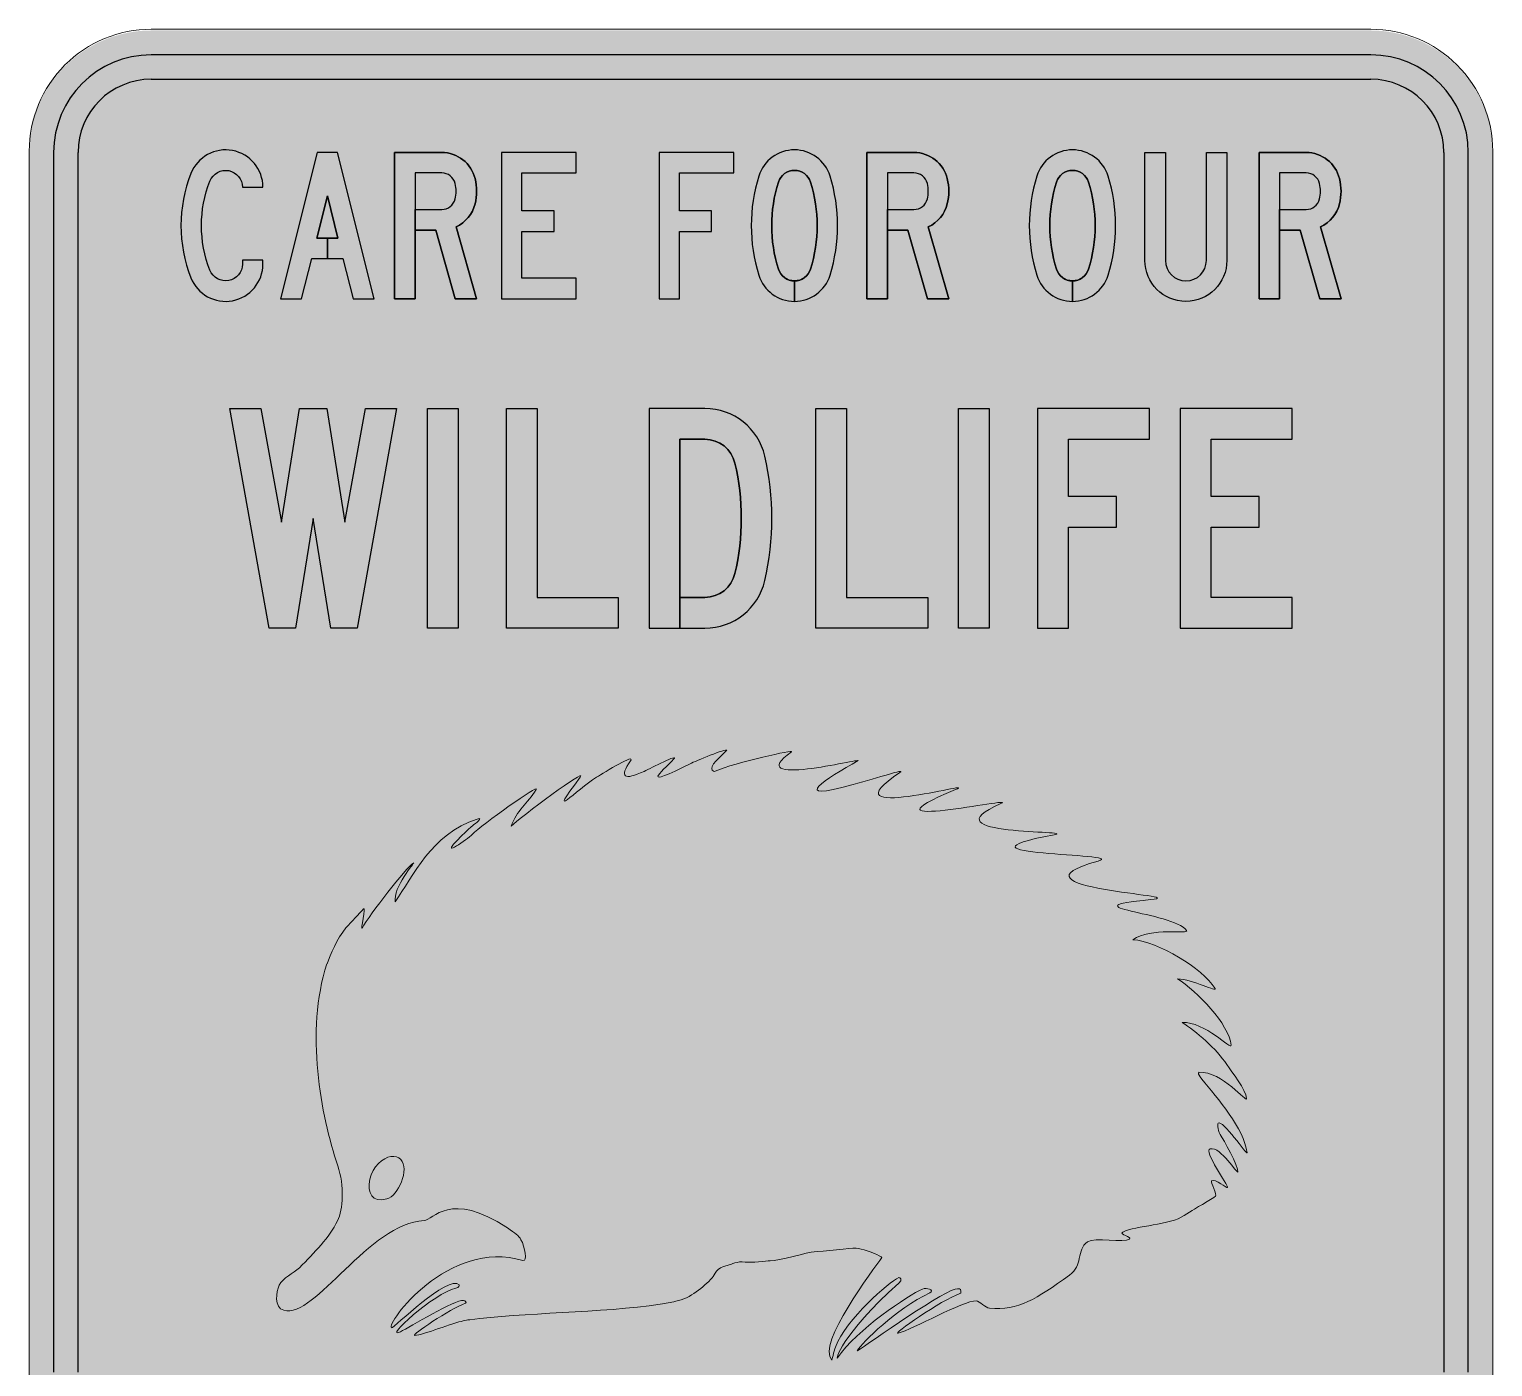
# Model space of a CAD drawing. Header units: millimetres. Extents: x 3633 to 4233, y 3223 to 4074.
# Drawn here: x 3633 to 4233, y 3526 to 4074 of the extents above; entities that cross this region are included whole.
import ezdxf

# ---------------------------------------------------------------- set-up
doc = ezdxf.new("R2010")
doc.units = ezdxf.units.MM
doc.layers.add('GREEN', color=7, linetype='Continuous', true_color=0x007f00)
doc.layers.add('GSCOLORFILL', color=7, linetype='Continuous', lineweight=0)

# ---------------------------------------------------------------- blocks, each defined once
blk = doc.blocks.new('BLOCK Spline-Echidna')
at = {"layer": 'GREEN', "lineweight": 9}
for points, knots in [([(-4.6839, -1.1393), (-4.7341, -1.1257), (-4.7211, -1.0473), (-4.7065, -1.0158), (-4.7065, -1.0158), (-4.6892, -0.9785), (-4.6368, -0.9597), (-4.6075, -0.9302), (-4.6075, -0.9302), (-4.5327, -0.8547), (-4.4609, -0.7827), (-4.4193, -0.6989), (-4.4193, -0.6989), (-4.3922, -0.6444), (-4.3858, -0.5265), (-4.4187, -0.4287), (-4.4187, -0.4287), (-4.5023, -0.1801), (-4.5797, 0.2312), (-4.4725, 0.5639), (-4.4725, 0.5639), (-4.4718, 0.5637), (-4.4712, 0.5634), (-4.4706, 0.5633), (-4.4706, 0.5633), (-4.4549, 0.6112), (-4.4228, 0.6864), (-4.3786, 0.74), (-4.3786, 0.74), (-4.352, 0.7722), (-4.3137, 0.8086), (-4.2923, 0.8343), (-4.2923, 0.8343), (-4.2763, 0.8535), (-4.3099, 0.7189), (-4.2985, 0.7397), (-4.2985, 0.7397), (-4.2618, 0.8063), (-4.0845, 1.0358), (-4.0453, 1.0607), (-4.0453, 1.0607), (-4.0375, 1.0656), (-4.1487, 0.9385), (-4.1361, 0.8686), (-4.1361, 0.8686), (-4.0487, 0.993), (-3.9597, 1.202), (-3.7341, 1.2753), (-3.7341, 1.2753), (-3.6974, 1.2873), (-3.7452, 1.2521), (-3.7545, 1.2443), (-3.7545, 1.2443), (-3.7818, 1.2211), (-3.8117, 1.1921), (-3.8371, 1.1655), (-3.8371, 1.1655), (-3.9133, 1.0855), (-3.783, 1.1743), (-3.7576, 1.2), (-3.7576, 1.2), (-3.7129, 1.2451), (-3.4226, 1.454), (-3.4438, 1.4199), (-3.4438, 1.4199), (-3.4862, 1.3519), (-3.5388, 1.3179), (-3.567, 1.24), (-3.567, 1.24), (-3.5231, 1.2833), (-3.1875, 1.5325), (-3.2267, 1.481), (-3.2267, 1.481), (-3.4019, 1.2513), (-3.2465, 1.419), (-3.1466, 1.481), (-3.1466, 1.481), (-3.1057, 1.5064), (-2.9518, 1.6018), (-2.9799, 1.5611), (-2.9799, 1.5611), (-3.0355, 1.4807), (-3.0125, 1.4639), (-2.9125, 1.5099), (-2.9125, 1.5099), (-2.8775, 1.5261), (-2.7397, 1.5988), (-2.7664, 1.5708), (-2.7664, 1.5708), (-2.8315, 1.5023), (-2.9403, 1.4198), (-2.6793, 1.5503), (-2.6793, 1.5503), (-2.6416, 1.5691), (-2.4873, 1.6307), (-2.509, 1.6101), (-2.509, 1.6101), (-2.5619, 1.5601), (-2.6013, 1.5238), (-2.5689, 1.5092), (-2.5689, 1.5092), (-2.4581, 1.555), (-2.1684, 1.6196), (-2.1885, 1.6054), (-2.1885, 1.6054), (-2.44, 1.4269), (-1.8372, 1.5757), (-1.8607, 1.5625), (-1.8607, 1.5625), (-2.0172, 1.4742), (-2.2105, 1.3543), (-1.8851, 1.4445), (-1.8851, 1.4445), (-1.7607, 1.479), (-1.6251, 1.5249), (-1.6552, 1.5048), (-1.6552, 1.5048), (-2.0369, 1.2493), (-1.2518, 1.4742), (-1.382, 1.4204), (-1.382, 1.4204), (-1.9117, 1.2014), (-1.0626, 1.3924), (-1.1586, 1.3514), (-1.1586, 1.3514), (-1.54, 1.1887), (-0.7682, 1.2221), (-0.8979, 1.198), (-0.8979, 1.198), (-1.4813, 1.0897), (-0.5287, 1.1109), (-0.6803, 1.069), (-0.6803, 1.069), (-1.1795, 0.9312), (-0.1978, 0.9012), (-0.4233, 0.8796), (-0.4233, 0.8796), (-0.8493, 0.8386), (-0.3127, 0.8206), (-0.2459, 0.7273), (-0.2459, 0.7273), (-0.231, 0.7065), (-0.4218, 0.7459), (-0.5103, 0.6824), (-0.5103, 0.6824), (-0.3855, 0.6737), (-0.1699, 0.5426), (-0.106, 0.443), (-0.106, 0.443), (-0.0926, 0.422), (-0.2154, 0.4859), (-0.2913, 0.4908), (-0.2913, 0.4908), (-0.1955, 0.4289), (-0.0377, 0.2679), (-0.0269, 0.1633), (-0.0269, 0.1633), (-0.0242, 0.1378), (-0.1565, 0.2801), (-0.2684, 0.2761), (-0.2684, 0.2761), (-0.2005, 0.2332), (-0.0987, 0.1451), (-0.0481, 0.0685), (-0.0481, 0.0685), (-0.0248, 0.0332), (0.0458, -0.0549), (0.0489, -0.0985), (0.0489, -0.0985), (0.0506, -0.1237), (-0.0683, 0.0357), (-0.1866, 0.0314), (-0.1866, 0.0314), (-0.1808, 0.027), (-0.1994, 0.032), (-0.1711, -0.0031), (-0.1711, -0.0031), (-0.095, -0.0974), (0.0378, -0.2449), (0.0509, -0.3649), (0.0509, -0.3649), (0.0523, -0.3776), (-0.0701, -0.1999), (-0.0912, -0.2191), (-0.0912, -0.2191), (-0.096, -0.2235), (-0.0913, -0.2654), (-0.076, -0.2825), (-0.076, -0.2825), (-0.0706, -0.2885), (0.0107, -0.4378), (0.0063, -0.4588), (0.0063, -0.4588), (0.0033, -0.4732), (-0.0766, -0.3339), (-0.1304, -0.3454), (-0.1304, -0.3454), (-0.1659, -0.353), (-0.0399, -0.5281), (-0.0445, -0.535), (-0.0445, -0.535), (-0.0489, -0.5417), (-0.1051, -0.4906), (-0.1231, -0.5025), (-0.1231, -0.5025), (-0.1302, -0.5073), (-0.0957, -0.5738), (-0.1038, -0.5789), (-0.1038, -0.5789), (-0.1248, -0.5922), (-0.1481, -0.6062), (-0.1681, -0.6188), (-0.1681, -0.6188), (-0.1918, -0.6317), (-0.2207, -0.6491), (-0.2581, -0.6738), (-0.2581, -0.6738), (-0.3276, -0.7199), (-0.4948, -0.7226), (-0.5603, -0.7551), (-0.5603, -0.7551), (-0.5821, -0.766), (-0.5114, -0.7776), (-0.5264, -0.7897), (-0.5264, -0.7897), (-0.5507, -0.8095), (-0.6999, -0.7789), (-0.7333, -0.803), (-0.7333, -0.803), (-0.762, -0.8237), (-0.7662, -0.8496), (-0.7735, -0.8849), (-0.7735, -0.8849), (-0.7792, -0.9123), (-0.7884, -0.9423), (-0.8218, -0.9664), (-0.8218, -0.9664), (-0.9868, -1.0852), (-1.0705, -1.1396), (-1.2156, -1.1287), (-1.2156, -1.1287), (-1.2328, -1.1274), (-1.2659, -1.0942), (-1.2805, -1.0933), (-1.2805, -1.0933), (-1.3405, -1.0896), (-1.5959, -1.2344), (-1.6637, -1.252), (-1.6637, -1.252), (-1.7006, -1.2615), (-1.449, -1.0875), (-1.3604, -1.0568), (-1.3604, -1.0568), (-1.3515, -1.0537), (-1.3568, -1.0484), (-1.3566, -1.0448), (-1.3566, -1.0448), (-1.3562, -1.0304), (-1.3655, -1.0311), (-1.3837, -1.0355), (-1.3837, -1.0355), (-1.466, -1.0555), (-1.8712, -1.3473), (-1.8655, -1.3379), (-1.8655, -1.3379), (-1.8406, -1.2967), (-1.6746, -1.1332), (-1.5091, -1.053), (-1.5091, -1.053), (-1.4821, -1.0399), (-1.5245, -1.0258), (-1.545, -1.0349), (-1.545, -1.0349), (-1.612, -1.0647), (-1.8713, -1.2353), (-1.9616, -1.3731), (-1.9616, -1.3731), (-1.9728, -1.3901), (-1.9501, -1.2636), (-1.6602, -1.0053), (-1.6602, -1.0053), (-1.6423, -0.9894), (-1.6533, -0.9748), (-1.6615, -0.9786), (-1.6615, -0.9786), (-1.7106, -1.001), (-1.9182, -1.1814), (-1.972, -1.3197), (-1.972, -1.3197), (-1.9809, -1.3424), (-1.9888, -1.3861), (-1.9905, -1.3843), (-1.9905, -1.3843), (-2.0666, -1.3053), (-1.7826, -0.935), (-1.7444, -0.8804), (-1.7444, -0.8804), (-1.7423, -0.8774), (-1.7689, -0.8653), (-1.7773, -0.8611), (-1.7773, -0.8611), (-1.8027, -0.8485), (-1.8626, -0.8335), (-1.8786, -0.8335), (-1.8786, -0.8335), (-1.8825, -0.8335), (-2.0427, -0.8501), (-2.077, -0.8511), (-2.077, -0.8511), (-2.1031, -0.8518), (-2.2536, -0.8967), (-2.2938, -0.8961), (-2.2938, -0.8961), (-2.3094, -0.8958), (-2.3872, -0.9065), (-2.416, -0.9024), (-2.416, -0.9024), (-2.4581, -0.8963), (-2.4801, -0.914), (-2.5046, -0.9186), (-2.5046, -0.9186), (-2.5606, -0.9291), (-2.5635, -0.9643), (-2.5781, -0.9794), (-2.5781, -0.9794), (-2.6223, -1.0248), (-2.6833, -1.0803), (-2.757, -1.095), (-2.757, -1.095), (-2.7841, -1.1004), (-2.8042, -1.1052), (-2.8338, -1.1096), (-2.8338, -1.1096), (-3.1202, -1.1519), (-3.5152, -1.1512), (-3.77, -1.1853), (-3.77, -1.1853), (-3.7838, -1.1871), (-3.7891, -1.1895), (-3.802, -1.1915), (-3.802, -1.1915), (-3.8491, -1.1988), (-3.9979, -1.2615), (-4.0401, -1.2627), (-4.0401, -1.2627), (-4.0623, -1.2634), (-3.864, -1.1298), (-3.7911, -1.1042), (-3.7911, -1.1042), (-3.7839, -1.1017), (-3.7901, -1.0926), (-3.8009, -1.0907), (-3.8009, -1.0907), (-3.8399, -1.0839), (-4.0666, -1.2227), (-4.1103, -1.2442), (-4.1103, -1.2442), (-4.2018, -1.2894), (-3.9418, -1.0501), (-3.8384, -1.0311), (-3.8384, -1.0311), (-3.8233, -1.0283), (-3.8201, -1.0153), (-3.8216, -1.0139), (-3.8216, -1.0139), (-3.8762, -0.9609), (-4.1458, -1.2291), (-4.154, -1.2252), (-4.154, -1.2252), (-4.1868, -1.2092), (-3.8745, -0.7837), (-3.5087, -0.8943), (-3.5087, -0.8943), (-3.4842, -0.9018), (-3.4989, -0.8255), (-3.5181, -0.7925), (-3.5181, -0.7925), (-3.5295, -0.7727), (-3.5463, -0.7601), (-3.5845, -0.7346), (-3.5845, -0.7346), (-3.8666, -0.5465), (-3.952, -0.6962), (-3.9941, -0.698), (-3.9941, -0.698), (-4.2653, -0.7095), (-4.5292, -1.1812), (-4.6839, -1.1393)], [0, 0, 0, 0, 0.010204, 0.010204, 0.010204, 0.010204, 0.020408, 0.020408, 0.020408, 0.020408, 0.030612, 0.030612, 0.030612, 0.030612, 0.040816, 0.040816, 0.040816, 0.040816, 0.05102, 0.05102, 0.05102, 0.05102, 0.061224, 0.061224, 0.061224, 0.061224, 0.071429, 0.071429, 0.071429, 0.071429, 0.081633, 0.081633, 0.081633, 0.081633, 0.091837, 0.091837, 0.091837, 0.091837, 0.102041, 0.102041, 0.102041, 0.102041, 0.112245, 0.112245, 0.112245, 0.112245, 0.122449, 0.122449, 0.122449, 0.122449, 0.132653, 0.132653, 0.132653, 0.132653, 0.142857, 0.142857, 0.142857, 0.142857, 0.153061, 0.153061, 0.153061, 0.153061, 0.163265, 0.163265, 0.163265, 0.163265, 0.173469, 0.173469, 0.173469, 0.173469, 0.183673, 0.183673, 0.183673, 0.183673, 0.193878, 0.193878, 0.193878, 0.193878, 0.204082, 0.204082, 0.204082, 0.204082, 0.214286, 0.214286, 0.214286, 0.214286, 0.22449, 0.22449, 0.22449, 0.22449, 0.234694, 0.234694, 0.234694, 0.234694, 0.244898, 0.244898, 0.244898, 0.244898, 0.255102, 0.255102, 0.255102, 0.255102, 0.265306, 0.265306, 0.265306, 0.265306, 0.27551, 0.27551, 0.27551, 0.27551, 0.285714, 0.285714, 0.285714, 0.285714, 0.295918, 0.295918, 0.295918, 0.295918, 0.306122, 0.306122, 0.306122, 0.306122, 0.316327, 0.316327, 0.316327, 0.316327, 0.326531, 0.326531, 0.326531, 0.326531, 0.336735, 0.336735, 0.336735, 0.336735, 0.346939, 0.346939, 0.346939, 0.346939, 0.357143, 0.357143, 0.357143, 0.357143, 0.367347, 0.367347, 0.367347, 0.367347, 0.377551, 0.377551, 0.377551, 0.377551, 0.387755, 0.387755, 0.387755, 0.387755, 0.397959, 0.397959, 0.397959, 0.397959, 0.408163, 0.408163, 0.408163, 0.408163, 0.418367, 0.418367, 0.418367, 0.418367, 0.428571, 0.428571, 0.428571, 0.428571, 0.438776, 0.438776, 0.438776, 0.438776, 0.44898, 0.44898, 0.44898, 0.44898, 0.459184, 0.459184, 0.459184, 0.459184, 0.469388, 0.469388, 0.469388, 0.469388, 0.479592, 0.479592, 0.479592, 0.479592, 0.489796, 0.489796, 0.489796, 0.489796, 0.5, 0.5, 0.5, 0.5, 0.510204, 0.510204, 0.510204, 0.510204, 0.520408, 0.520408, 0.520408, 0.520408, 0.530612, 0.530612, 0.530612, 0.530612, 0.540816, 0.540816, 0.540816, 0.540816, 0.55102, 0.55102, 0.55102, 0.55102, 0.561224, 0.561224, 0.561224, 0.561224, 0.571429, 0.571429, 0.571429, 0.571429, 0.581633, 0.581633, 0.581633, 0.581633, 0.591837, 0.591837, 0.591837, 0.591837, 0.602041, 0.602041, 0.602041, 0.602041, 0.612245, 0.612245, 0.612245, 0.612245, 0.622449, 0.622449, 0.622449, 0.622449, 0.632653, 0.632653, 0.632653, 0.632653, 0.642857, 0.642857, 0.642857, 0.642857, 0.653061, 0.653061, 0.653061, 0.653061, 0.663265, 0.663265, 0.663265, 0.663265, 0.673469, 0.673469, 0.673469, 0.673469, 0.683673, 0.683673, 0.683673, 0.683673, 0.693878, 0.693878, 0.693878, 0.693878, 0.704082, 0.704082, 0.704082, 0.704082, 0.714286, 0.714286, 0.714286, 0.714286, 0.72449, 0.72449, 0.72449, 0.72449, 0.734694, 0.734694, 0.734694, 0.734694, 0.744898, 0.744898, 0.744898, 0.744898, 0.755102, 0.755102, 0.755102, 0.755102, 0.765306, 0.765306, 0.765306, 0.765306, 0.77551, 0.77551, 0.77551, 0.77551, 0.785714, 0.785714, 0.785714, 0.785714, 0.795918, 0.795918, 0.795918, 0.795918, 0.806122, 0.806122, 0.806122, 0.806122, 0.816327, 0.816327, 0.816327, 0.816327, 0.826531, 0.826531, 0.826531, 0.826531, 0.836735, 0.836735, 0.836735, 0.836735, 0.846939, 0.846939, 0.846939, 0.846939, 0.857143, 0.857143, 0.857143, 0.857143, 0.867347, 0.867347, 0.867347, 0.867347, 0.877551, 0.877551, 0.877551, 0.877551, 0.887755, 0.887755, 0.887755, 0.887755, 0.897959, 0.897959, 0.897959, 0.897959, 0.908163, 0.908163, 0.908163, 0.908163, 0.918367, 0.918367, 0.918367, 0.918367, 0.928571, 0.928571, 0.928571, 0.928571, 0.938776, 0.938776, 0.938776, 0.938776, 0.94898, 0.94898, 0.94898, 0.94898, 0.959184, 0.959184, 0.959184, 0.959184, 0.969388, 0.969388, 0.969388, 0.969388, 0.979592, 0.979592, 0.979592, 0.979592, 1, 1, 1, 1]), ([(-4.2606, -0.4954), (-4.2744, -0.5629), (-4.2514, -0.6106), (-4.1775, -0.5916), (-4.1775, -0.5916), (-4.1226, -0.5776), (-4.063, -0.4446), (-4.1092, -0.3983), (-4.1092, -0.3983), (-4.1218, -0.3857), (-4.1371, -0.3806), (-4.1571, -0.3832), (-4.1571, -0.3832), (-4.1963, -0.3883), (-4.2478, -0.4324), (-4.2606, -0.4954)], [0, 0, 0, 0, 0.2, 0.2, 0.2, 0.2, 0.4, 0.4, 0.4, 0.4, 0.6, 0.6, 0.6, 0.6, 1, 1, 1, 1])]:
    blk.add_open_spline(points, degree=3, knots=knots, dxfattribs=at)
blk = doc.blocks.new('MR-GM-32-6')
at = {"layer": 'GREEN', "true_color": 0x007f00}
blk.add_hatch(color=96, dxfattribs=at).paths.add_polyline_path([(-249.91, 260.5), (249.99, 260.5, 0.414214), (289.99, 300.5), (289.99, 800.5, 0.414214), (249.99, 840.5), (-250.01, 840.5, 0.414214), (-290.01, 800.5), (-290.01, 300.5, 0.414214), (-250.01, 260.5), (-250.01, 270.5, -0.414214), (-280.01, 300.5), (-280.01, 800.5, -0.414214), (-250.01, 830.5), (249.99, 830.5, -0.414214), (279.99, 800.5), (279.99, 300.5, -0.414214), (249.99, 270.5), (-249.91, 270.5)])
at = {"layer": 'GREEN', "linetype": 'Continuous', "true_color": 0x007f00, "transparency": 33554687}
for points in [[(-233.73, 791.87, 0.190476), (-233.73, 749.13, 0.827503), (-204.2, 754.75), (-204.2, 756.4), (-212.6, 756.4), (-212.6, 754.75, -0.827503), (-225.92, 752.21, -0.190476), (-225.92, 788.79, -0.827503), (-212.6, 786.25), (-204.2, 786.25, 0.827503)], [(-212.6, 786.25), (-204.2, 786.25, 0.827503), (-233.73, 791.87, 0.190476), (-233.73, 749.13, 0.827503), (-204.2, 754.75), (-204.2, 756.4), (-212.6, 756.4), (-212.6, 754.75, -0.827503), (-225.92, 752.21, -0.190476), (-225.92, 788.79, -0.827503)], [(-177.8, 782.67), (-173.48, 765.4), (-177.8, 765.4), (-177.8, 757), (-171.38, 757), (-167.26, 740.5), (-158.6, 740.5), (-173.6, 800.5), (-182, 800.5), (-197, 740.5), (-188.34, 740.5), (-184.22, 757), (-177.8, 757), (-177.8, 765.4), (-182.12, 765.4)], [(-173.6, 800.5), (-182, 800.5), (-197, 740.5), (-188.34, 740.5), (-184.22, 757), (-177.8, 757), (-177.8, 765.4), (-182.12, 765.4), (-177.8, 782.67), (-173.48, 765.4), (-177.8, 765.4), (-177.8, 757), (-171.38, 757), (-167.26, 740.5), (-158.6, 740.5)], [(-150.2, 740.5), (-141.8, 740.5), (-141.8, 792.1), (-130.92, 792.1, -0.344881), (-125.39, 787.77, -0.12178), (-125.39, 781.43, -0.344881), (-130.92, 777.1), (-141.8, 777.1), (-141.8, 768.7), (-133.36, 768.7), (-125.33, 740.5), (-116.6, 740.5), (-125, 770, 0.227614), (-117.23, 779.42, 0.12178), (-117.23, 789.78, 0.344881), (-130.92, 800.5), (-150.2, 800.5)], [(-130.92, 792.1, -0.344881), (-125.39, 787.77, -0.12178), (-125.39, 781.43, -0.344881), (-130.92, 777.1), (-141.8, 777.1), (-141.8, 768.7), (-133.36, 768.7), (-125.33, 740.5), (-116.6, 740.5), (-125, 770, 0.227614), (-117.23, 779.42, 0.12178), (-117.23, 789.78, 0.344881), (-130.92, 800.5), (-150.2, 800.5), (-150.2, 740.5), (-141.8, 740.5), (-141.8, 792.1)], [(-98, 748.9), (-98, 768.1), (-84.86, 768.1), (-84.86, 776.5), (-98, 776.5), (-98, 792.1), (-75.8, 792.1), (-75.8, 800.5), (-106.4, 800.5), (-106.4, 740.5), (-75.8, 740.5), (-75.8, 748.9)], [(-33.4, 768.1), (-20.26, 768.1), (-20.26, 776.5), (-33.4, 776.5), (-33.4, 792.1), (-11.2, 792.1), (-11.2, 800.5), (-41.8, 800.5), (-41.8, 740.5), (-33.4, 740.5)], [(20.29, 788.31, -0.152381), (20.29, 752.69, -0.328043), (13.7, 747.85), (13.7, 739.45, 0.328109), (28.31, 750.19, 0.152381), (28.31, 790.81, 0.735537), (-0.91, 790.81, 0.152381), (-0.91, 750.19, 0.328163), (13.7, 739.45), (13.7, 747.85, -0.328163), (7.11, 752.69, -0.152381), (7.11, 788.31, -0.735537)], [(20.29, 788.31, -0.152381), (20.29, 752.69, -0.328043), (13.7, 747.85), (13.7, 739.45, 0.328109), (28.31, 750.19, 0.152381), (28.31, 790.81, 0.735537), (-0.91, 790.81, 0.152381), (-0.91, 750.19, 0.328163), (13.7, 739.45), (13.7, 747.85, -0.328163), (7.11, 752.69, -0.152381), (7.11, 788.31, -0.735537)], [(43.4, 740.5), (51.8, 740.5), (51.8, 792.1), (62.68, 792.1, -0.344881), (68.21, 787.77, -0.12178), (68.21, 781.43, -0.344881), (62.68, 777.1), (51.8, 777.1), (51.8, 768.7), (60.24, 768.7), (68.27, 740.5), (77, 740.5), (68.6, 770, 0.227614), (76.37, 779.42, 0.12178), (76.37, 789.78, 0.344881), (62.68, 800.5), (43.4, 800.5)], [(62.68, 792.1, -0.344881), (68.21, 787.77, -0.12178), (68.21, 781.43, -0.344881), (62.68, 777.1), (51.8, 777.1), (51.8, 768.7), (60.24, 768.7), (68.27, 740.5), (77, 740.5), (68.6, 770, 0.227614), (76.37, 779.42, 0.12178), (76.37, 789.78, 0.344881), (62.68, 800.5), (43.4, 800.5), (43.4, 740.5), (51.8, 740.5), (51.8, 792.1)], [(134.29, 788.31, -0.152381), (134.29, 752.69, -0.328043), (127.7, 747.85), (127.7, 739.45, 0.328109), (142.31, 750.19, 0.152381), (142.31, 790.81, 0.735537), (113.09, 790.81, 0.152381), (113.09, 750.19, 0.328163), (127.7, 739.45), (127.7, 747.85, -0.328163), (121.11, 752.69, -0.152381), (121.11, 788.31, -0.735537)], [(134.29, 788.31, -0.152381), (134.29, 752.69, -0.328043), (127.7, 747.85), (127.7, 739.45, 0.328109), (142.31, 750.19, 0.152381), (142.31, 790.81, 0.735537), (113.09, 790.81, 0.152381), (113.09, 750.19, 0.328163), (127.7, 739.45), (127.7, 747.85, -0.328163), (121.11, 752.69, -0.152381), (121.11, 788.31, -0.735537)], [(165.8, 800.5), (157.4, 800.5), (157.4, 756.25, 1), (191, 756.25), (191, 800.5), (182.6, 800.5), (182.6, 756.25, -1), (165.8, 756.25)], [(182.6, 756.25, -1), (165.8, 756.25), (165.8, 800.5), (157.4, 800.5), (157.4, 756.25, 1), (191, 756.25), (191, 800.5), (182.6, 800.5)], [(204.2, 740.5), (212.6, 740.5), (212.6, 792.1), (223.48, 792.1, -0.344881), (229.01, 787.77, -0.12178), (229.01, 781.43, -0.344881), (223.48, 777.1), (212.6, 777.1), (212.6, 768.7), (221.04, 768.7), (229.07, 740.5), (237.8, 740.5), (229.4, 770, 0.227614), (237.17, 779.42, 0.12178), (237.17, 789.78, 0.344881), (223.48, 800.5), (204.2, 800.5)], [(223.48, 792.1, -0.344881), (229.01, 787.77, -0.12178), (229.01, 781.43, -0.344881), (223.48, 777.1), (212.6, 777.1), (212.6, 768.7), (221.04, 768.7), (229.07, 740.5), (237.8, 740.5), (229.4, 770, 0.227614), (237.17, 779.42, 0.12178), (237.17, 789.78, 0.344881), (223.48, 800.5), (204.2, 800.5), (204.2, 740.5), (212.6, 740.5), (212.6, 792.1)], [(-196.61, 648.92), (-189.16, 695.5), (-178.04, 695.5), (-170.59, 648.92), (-162.2, 695.5), (-149.4, 695.5), (-165.6, 605.5), (-176.4, 605.5), (-183.6, 650.5), (-190.8, 605.5), (-201.6, 605.5), (-217.8, 695.5), (-205, 695.5)], [(-136.8, 695.5), (-124.2, 695.5), (-124.2, 605.5), (-136.8, 605.5)], [(-104.4, 695.5), (-91.8, 695.5), (-91.8, 618.1), (-58.5, 618.1), (-58.5, 605.5), (-104.4, 605.5)], [(-33.3, 682.9), (-22.98, 682.9, -0.348682), (-10.7, 673.16, -0.114899), (-10.7, 627.84, -0.348682), (-22.98, 618.1), (-33.3, 618.1), (-33.3, 605.5), (-22.98, 605.5, 0.348682), (1.57, 624.98, 0.114899), (1.57, 676.02, 0.348682), (-22.98, 695.5), (-45.9, 695.5), (-45.9, 605.5), (-33.3, 605.5)], [(-10.7, 673.16, -0.114899), (-10.7, 627.84, -0.348682), (-22.98, 618.1), (-33.3, 618.1), (-33.3, 605.5), (-22.98, 605.5, 0.348682), (1.57, 624.98, 0.114899), (1.57, 676.02, 0.348682), (-22.98, 695.5), (-45.9, 695.5), (-45.9, 605.5), (-33.3, 605.5), (-33.3, 682.9), (-22.98, 682.9, -0.348682)], [(22.5, 695.5), (35.1, 695.5), (35.1, 618.1), (68.4, 618.1), (68.4, 605.5), (22.5, 605.5)], [(81, 695.5), (93.6, 695.5), (93.6, 605.5), (81, 605.5)], [(126, 646.9), (145.72, 646.9), (145.72, 659.5), (126, 659.5), (126, 682.9), (159.3, 682.9), (159.3, 695.5), (113.4, 695.5), (113.4, 605.5), (126, 605.5)], [(184.5, 618.1), (184.5, 646.9), (204.22, 646.9), (204.22, 659.5), (184.5, 659.5), (184.5, 682.9), (217.8, 682.9), (217.8, 695.5), (171.9, 695.5), (171.9, 605.5), (217.8, 605.5), (217.8, 618.1)]]:
    e = blk.add_hatch(color=96, dxfattribs=at)
    e.paths.add_polyline_path(points)
    e.dxf.unprotected_set("ltscale", 0)
at = {"layer": 'GREEN', "true_color": 0x007f00, "transparency": 33554687}
h = blk.add_hatch(color=96, dxfattribs=at)
h.dxf.hatch_style = 1
edge = h.paths.add_edge_path()
edge.add_spline(control_points=[(-195.65, 325.82), (-199.83, 326.95), (-198.75, 333.49), (-197.53, 336.12), (-197.53, 336.12), (-196.09, 339.22), (-191.72, 340.79), (-189.28, 343.26), (-189.28, 343.26), (-183.03, 349.55), (-177.04, 355.55), (-173.58, 362.54), (-173.58, 362.54), (-171.32, 367.09), (-170.78, 376.93), (-173.52, 385.08), (-173.52, 385.08), (-180.5, 405.82), (-186.96, 440.12), (-178.01, 467.87), (-178.01, 467.87), (-177.96, 467.86), (-177.91, 467.83), (-177.85, 467.82), (-177.85, 467.82), (-176.55, 471.82), (-173.87, 478.09), (-170.18, 482.56), (-170.18, 482.56), (-167.96, 485.25), (-164.77, 488.28), (-162.98, 490.42), (-162.98, 490.42), (-161.65, 492.02), (-164.45, 480.8), (-163.5, 482.54), (-163.5, 482.54), (-160.44, 488.09), (-145.65, 507.23), (-142.38, 509.31), (-142.38, 509.31), (-141.73, 509.72), (-151.01, 499.12), (-149.96, 493.28), (-149.96, 493.28), (-142.66, 503.66), (-135.24, 521.1), (-116.42, 527.21), (-116.42, 527.21), (-113.36, 528.2), (-117.36, 525.27), (-118.13, 524.62), (-118.13, 524.62), (-120.41, 522.68), (-122.9, 520.27), (-125.02, 518.05), (-125.02, 518.05), (-131.37, 511.38), (-120.5, 518.78), (-118.39, 520.92), (-118.39, 520.92), (-114.66, 524.69), (-90.45, 542.11), (-92.22, 539.27), (-92.22, 539.27), (-95.75, 533.6), (-100.14, 530.76), (-102.49, 524.26), (-102.49, 524.26), (-98.83, 527.88), (-70.84, 548.66), (-74.11, 544.36), (-74.11, 544.36), (-88.72, 525.2), (-75.76, 539.19), (-67.43, 544.36), (-67.43, 544.36), (-64.02, 546.48), (-51.18, 554.44), (-53.52, 551.04), (-53.52, 551.04), (-58.16, 544.34), (-56.25, 542.94), (-47.9, 546.78), (-47.9, 546.78), (-44.98, 548.12), (-33.49, 554.19), (-35.71, 551.85), (-35.71, 551.85), (-41.15, 546.14), (-50.22, 539.26), (-28.45, 550.14), (-28.45, 550.14), (-25.31, 551.71), (-12.44, 556.85), (-14.25, 555.13), (-14.25, 555.13), (-18.66, 550.96), (-21.95, 547.93), (-19.24, 546.71), (-19.24, 546.71), (-10, 550.54), (14.16, 555.93), (12.48, 554.74), (12.48, 554.74), (-8.49, 539.85), (41.79, 552.26), (39.83, 551.16), (39.83, 551.16), (26.77, 543.79), (10.65, 533.8), (37.79, 541.32), (37.79, 541.32), (48.17, 544.2), (59.47, 548.02), (56.96, 546.35), (56.96, 546.35), (25.13, 525.03), (90.61, 543.79), (79.75, 539.31), (79.75, 539.31), (35.57, 521.04), (106.39, 536.97), (98.38, 533.56), (98.38, 533.56), (66.57, 519.98), (130.94, 522.77), (120.13, 520.76), (120.13, 520.76), (71.47, 511.72), (150.92, 513.5), (138.28, 510), (138.28, 510), (96.64, 498.51), (178.52, 496.01), (159.71, 494.2), (159.71, 494.2), (124.18, 490.79), (168.94, 489.28), (174.5, 481.5), (174.5, 481.5), (175.75, 479.76), (159.84, 483.05), (152.46, 477.75), (152.46, 477.75), (162.86, 477.03), (180.84, 466.09), (186.18, 457.78), (186.18, 457.78), (187.29, 456.04), (177.05, 461.37), (170.72, 461.77), (170.72, 461.77), (178.71, 456.61), (191.87, 443.18), (192.78, 434.46), (192.78, 434.46), (193, 432.33), (181.97, 444.2), (172.63, 443.87), (172.63, 443.87), (178.29, 440.29), (186.79, 432.95), (191.01, 426.55), (191.01, 426.55), (192.95, 423.6), (198.83, 416.26), (199.09, 412.62), (199.09, 412.62), (199.24, 410.52), (189.32, 423.81), (179.45, 423.46), (179.45, 423.46), (179.93, 423.09), (178.39, 423.51), (180.74, 420.58), (180.74, 420.58), (187.09, 412.72), (198.17, 400.42), (199.26, 390.4), (199.26, 390.4), (199.38, 389.34), (189.17, 404.16), (187.41, 402.56), (187.41, 402.56), (187.01, 402.2), (187.4, 398.7), (188.68, 397.28), (188.68, 397.28), (189.13, 396.78), (195.91, 384.32), (195.54, 382.57), (195.54, 382.57), (195.29, 381.37), (188.63, 392.99), (184.14, 392.03), (184.14, 392.03), (181.18, 391.39), (191.69, 376.79), (191.31, 376.22), (191.31, 376.22), (190.94, 375.66), (186.25, 379.92), (184.75, 378.93), (184.75, 378.93), (184.15, 378.53), (187.04, 372.98), (186.36, 372.55), (186.36, 372.55), (184.6, 371.45), (182.66, 370.28), (181, 369.23), (181, 369.23), (179.02, 368.15), (176.61, 366.7), (173.49, 364.64), (173.49, 364.64), (167.69, 360.8), (153.75, 360.57), (148.29, 357.86), (148.29, 357.86), (146.46, 356.95), (152.36, 355.99), (151.11, 354.97), (151.11, 354.97), (149.08, 353.32), (136.64, 355.88), (133.86, 353.87), (133.86, 353.87), (131.46, 352.14), (131.11, 349.98), (130.5, 347.04), (130.5, 347.04), (130.03, 344.75), (129.26, 342.25), (126.47, 340.24), (126.47, 340.24), (112.71, 330.33), (105.73, 325.79), (93.63, 326.7), (93.63, 326.7), (92.2, 326.81), (89.44, 329.57), (88.21, 329.65), (88.21, 329.65), (83.22, 329.96), (61.91, 317.88), (56.26, 316.42), (56.26, 316.42), (53.18, 315.62), (74.17, 330.14), (81.55, 332.7), (81.55, 332.7), (82.3, 332.96), (81.86, 333.4), (81.87, 333.7), (81.87, 333.7), (81.9, 334.9), (81.13, 334.84), (79.61, 334.48), (79.61, 334.48), (72.75, 332.8), (38.95, 308.47), (39.42, 309.25), (39.42, 309.25), (41.5, 312.69), (55.35, 326.32), (69.15, 333.01), (69.15, 333.01), (71.4, 334.1), (67.87, 335.28), (66.16, 334.52), (66.16, 334.52), (60.56, 332.03), (38.94, 317.81), (31.41, 306.32), (31.41, 306.32), (30.47, 304.9), (32.37, 315.45), (56.55, 336.99), (56.55, 336.99), (58.04, 338.32), (57.13, 339.53), (56.44, 339.22), (56.44, 339.22), (52.34, 337.35), (35.03, 322.3), (30.54, 310.77), (30.54, 310.77), (29.8, 308.87), (29.14, 305.23), (28.99, 305.38), (28.99, 305.38), (22.65, 311.97), (46.33, 342.86), (49.52, 347.41), (49.52, 347.41), (49.7, 347.66), (47.49, 348.67), (46.78, 349.02), (46.78, 349.02), (44.66, 350.07), (39.66, 351.32), (38.33, 351.32), (38.33, 351.32), (38, 351.32), (24.64, 349.94), (21.79, 349.86), (21.79, 349.86), (19.61, 349.79), (7.06, 346.05), (3.7, 346.1), (3.7, 346.1), (2.4, 346.12), (-4.09, 345.23), (-6.49, 345.58), (-6.49, 345.58), (-10, 346.08), (-11.84, 344.61), (-13.88, 344.22), (-13.88, 344.22), (-18.55, 343.35), (-18.79, 340.41), (-20.01, 339.16), (-20.01, 339.16), (-23.69, 335.37), (-28.78, 330.74), (-34.93, 329.51), (-34.93, 329.51), (-37.19, 329.06), (-38.86, 328.66), (-41.34, 328.29), (-41.34, 328.29), (-65.23, 324.77), (-98.17, 324.82), (-119.42, 321.98), (-119.42, 321.98), (-120.57, 321.83), (-121.01, 321.63), (-122.09, 321.46), (-122.09, 321.46), (-126.02, 320.85), (-138.43, 315.62), (-141.95, 315.52), (-141.95, 315.52), (-143.8, 315.47), (-127.26, 326.61), (-121.18, 328.74), (-121.18, 328.74), (-120.58, 328.95), (-121.1, 329.71), (-122, 329.87), (-122, 329.87), (-125.25, 330.44), (-144.16, 318.86), (-147.8, 317.06), (-147.8, 317.06), (-155.43, 313.3), (-133.75, 333.26), (-125.13, 334.84), (-125.13, 334.84), (-123.86, 335.07), (-123.6, 336.16), (-123.72, 336.28), (-123.72, 336.28), (-128.28, 340.7), (-150.77, 318.32), (-151.45, 318.65), (-151.45, 318.65), (-154.18, 319.98), (-128.14, 355.47), (-97.63, 346.25), (-97.63, 346.25), (-95.58, 345.63), (-96.81, 351.99), (-98.41, 354.74), (-98.41, 354.74), (-99.37, 356.39), (-100.76, 357.44), (-103.95, 359.57), (-103.95, 359.57), (-127.48, 375.25), (-134.6, 362.77), (-138.11, 362.62), (-138.11, 362.62), (-160.73, 361.66), (-182.74, 322.32), (-195.65, 325.82)], knot_values=[0, 0, 0, 0, 0.010204, 0.010204, 0.010204, 0.010304, 0.020408, 0.020408, 0.020408, 0.020508, 0.030612, 0.030612, 0.030612, 0.030712, 0.040816, 0.040816, 0.040816, 0.040916, 0.05102, 0.05102, 0.05102, 0.05112, 0.061224, 0.061224, 0.061224, 0.061324, 0.071429, 0.071429, 0.071429, 0.071529, 0.081633, 0.081633, 0.081633, 0.081733, 0.091837, 0.091837, 0.091837, 0.091937, 0.102041, 0.102041, 0.102041, 0.102141, 0.112245, 0.112245, 0.112245, 0.112345, 0.122449, 0.122449, 0.122449, 0.122549, 0.132653, 0.132653, 0.132653, 0.132753, 0.142857, 0.142857, 0.142857, 0.142957, 0.153061, 0.153061, 0.153061, 0.153161, 0.163265, 0.163265, 0.163265, 0.163365, 0.173469, 0.173469, 0.173469, 0.173569, 0.183673, 0.183673, 0.183673, 0.183773, 0.193878, 0.193878, 0.193878, 0.193978, 0.204082, 0.204082, 0.204082, 0.204182, 0.214286, 0.214286, 0.214286, 0.214386, 0.22449, 0.22449, 0.22449, 0.22459, 0.234694, 0.234694, 0.234694, 0.234794, 0.244898, 0.244898, 0.244898, 0.244998, 0.255102, 0.255102, 0.255102, 0.255202, 0.265306, 0.265306, 0.265306, 0.265406, 0.27551, 0.27551, 0.27551, 0.27561, 0.285714, 0.285714, 0.285714, 0.285814, 0.295918, 0.295918, 0.295918, 0.296018, 0.306122, 0.306122, 0.306122, 0.306222, 0.316327, 0.316327, 0.316327, 0.316427, 0.326531, 0.326531, 0.326531, 0.326631, 0.336735, 0.336735, 0.336735, 0.336835, 0.346939, 0.346939, 0.346939, 0.347039, 0.357143, 0.357143, 0.357143, 0.357243, 0.367347, 0.367347, 0.367347, 0.367447, 0.377551, 0.377551, 0.377551, 0.377651, 0.387755, 0.387755, 0.387755, 0.387855, 0.397959, 0.397959, 0.397959, 0.398059, 0.408163, 0.408163, 0.408163, 0.408263, 0.418367, 0.418367, 0.418367, 0.418467, 0.428571, 0.428571, 0.428571, 0.428671, 0.438776, 0.438776, 0.438776, 0.438876, 0.44898, 0.44898, 0.44898, 0.44908, 0.459184, 0.459184, 0.459184, 0.459284, 0.469388, 0.469388, 0.469388, 0.469488, 0.479592, 0.479592, 0.479592, 0.479692, 0.489796, 0.489796, 0.489796, 0.489896, 0.5, 0.5, 0.5, 0.5001, 0.510204, 0.510204, 0.510204, 0.510304, 0.520408, 0.520408, 0.520408, 0.520508, 0.530612, 0.530612, 0.530612, 0.530712, 0.540816, 0.540816, 0.540816, 0.540916, 0.55102, 0.55102, 0.55102, 0.55112, 0.561224, 0.561224, 0.561224, 0.561324, 0.571429, 0.571429, 0.571429, 0.571529, 0.581633, 0.581633, 0.581633, 0.581733, 0.591837, 0.591837, 0.591837, 0.591937, 0.602041, 0.602041, 0.602041, 0.602141, 0.612245, 0.612245, 0.612245, 0.612345, 0.622449, 0.622449, 0.622449, 0.622549, 0.632653, 0.632653, 0.632653, 0.632753, 0.642857, 0.642857, 0.642857, 0.642957, 0.653061, 0.653061, 0.653061, 0.653161, 0.663265, 0.663265, 0.663265, 0.663365, 0.673469, 0.673469, 0.673469, 0.673569, 0.683673, 0.683673, 0.683673, 0.683773, 0.693878, 0.693878, 0.693878, 0.693978, 0.704082, 0.704082, 0.704082, 0.704182, 0.714286, 0.714286, 0.714286, 0.714386, 0.72449, 0.72449, 0.72449, 0.72459, 0.734694, 0.734694, 0.734694, 0.734794, 0.744898, 0.744898, 0.744898, 0.744998, 0.755102, 0.755102, 0.755102, 0.755202, 0.765306, 0.765306, 0.765306, 0.765406, 0.77551, 0.77551, 0.77551, 0.77561, 0.785714, 0.785714, 0.785714, 0.785814, 0.795918, 0.795918, 0.795918, 0.796018, 0.806122, 0.806122, 0.806122, 0.806222, 0.816327, 0.816327, 0.816327, 0.816427, 0.826531, 0.826531, 0.826531, 0.826631, 0.836735, 0.836735, 0.836735, 0.836835, 0.846939, 0.846939, 0.846939, 0.847039, 0.857143, 0.857143, 0.857143, 0.857243, 0.867347, 0.867347, 0.867347, 0.867447, 0.877551, 0.877551, 0.877551, 0.877651, 0.887755, 0.887755, 0.887755, 0.887855, 0.897959, 0.897959, 0.897959, 0.898059, 0.908163, 0.908163, 0.908163, 0.908263, 0.918367, 0.918367, 0.918367, 0.918467, 0.928571, 0.928571, 0.928571, 0.928671, 0.938776, 0.938776, 0.938776, 0.938876, 0.94898, 0.94898, 0.94898, 0.94908, 0.959184, 0.959184, 0.959184, 0.959284, 0.969388, 0.969388, 0.969388, 0.969488, 0.979592, 0.979592, 0.979592, 0.979692, 1, 1, 1, 1], degree=3, periodic=0)
edge = h.paths.add_edge_path(flags=16)
edge.add_spline(control_points=[(-160.34, 379.52), (-161.49, 373.89), (-159.57, 369.91), (-153.41, 371.49), (-153.41, 371.49), (-148.83, 372.67), (-143.86, 383.76), (-147.71, 387.62), (-147.71, 387.62), (-148.76, 388.67), (-150.04, 389.1), (-151.71, 388.88), (-151.71, 388.88), (-154.98, 388.45), (-159.27, 384.78), (-160.34, 379.52)], knot_values=[0, 0, 0, 0, 0.2, 0.2, 0.2, 0.2001, 0.4, 0.4, 0.4, 0.4001, 0.6, 0.6, 0.6, 0.6001, 1, 1, 1, 1], degree=3, periodic=0)
at = {"layer": 'GSCOLORFILL', "true_color": 0xf5f5f5, "transparency": 33554687}
blk.add_hatch(color=7, dxfattribs=at).paths.add_polyline_path([(-250.01, 250.5), (249.99, 250.5, 0.414214), (299.99, 300.5), (299.99, 800.5, 0.414214), (249.99, 850.5), (-250.01, 850.5, 0.414214), (-300.01, 800.5), (-300.01, 300.5, 0.414214)])
at = {"layer": 'GREEN', "color": 96, "linetype": 'Continuous', "true_color": 0x007f00, "transparency": 33554687}
for p, q in [((249.99, 840.5), (-250.01, 840.5)), ((-250.01, 830.5), (249.99, 830.5)), ((-290.01, 800.5), (-290.01, 300.5)), ((-280.01, 300.5), (-280.01, 800.5)), ((279.99, 800.5), (279.99, 300.5)), ((289.99, 300.5), (289.99, 800.5))]:
    blk.add_line(p, q, dxfattribs=at).dxf.unprotected_set("ltscale", 0)
for points in [[(-212.6, 754.75, -0.827503), (-225.92, 752.21, -0.190476), (-225.92, 788.79, -0.827503), (-212.6, 786.25), (-204.2, 786.25, 0.827503), (-233.73, 791.87, 0.190476), (-233.73, 749.13, 0.827503), (-204.2, 754.75), (-204.2, 756.4), (-212.6, 756.4)], [(-212.6, 754.75, -0.827503), (-225.92, 752.21, -0.190476), (-225.92, 788.79, -0.827503), (-212.6, 786.25), (-204.2, 786.25, 0.827503), (-233.73, 791.87, 0.190476), (-233.73, 749.13, 0.827503), (-204.2, 754.75), (-204.2, 756.4), (-212.6, 756.4)], [(-150.2, 800.5), (-150.2, 740.5), (-141.8, 740.5), (-141.8, 768.7), (-133.36, 768.7), (-125.33, 740.5), (-116.6, 740.5), (-125, 770, 0.227614), (-117.23, 779.42, 0.12178), (-117.23, 789.78, 0.344881), (-130.92, 800.5)], [(-130.92, 777.1, 0.344881), (-125.39, 781.43, 0.12178), (-125.39, 787.77, 0.344881), (-130.92, 792.1), (-141.8, 792.1), (-141.8, 740.5), (-150.2, 740.5), (-150.2, 800.5), (-130.92, 800.5, -0.344881), (-117.23, 789.78, -0.12178), (-117.23, 779.42, -0.227614), (-125, 770), (-116.6, 740.5), (-125.33, 740.5), (-133.36, 768.7), (-141.8, 768.7), (-141.8, 777.1)], [(-130.92, 777.1, 0.344881), (-125.39, 781.43, 0.12178), (-125.39, 787.77, 0.344881), (-130.92, 792.1), (-141.8, 792.1), (-141.8, 740.5), (-150.2, 740.5), (-150.2, 800.5), (-130.92, 800.5, -0.344881), (-117.23, 789.78, -0.12178), (-117.23, 779.42, -0.227614), (-125, 770), (-116.6, 740.5), (-125.33, 740.5), (-133.36, 768.7), (-141.8, 768.7), (-141.8, 777.1)], [(28.31, 750.19, 0.152381), (28.31, 790.81, 0.735537), (-0.91, 790.81, 0.152381), (-0.91, 750.19, 0.735537)], [(13.7, 747.85, -0.328163), (7.11, 752.69, -0.152381), (7.11, 788.31, -0.735537), (20.29, 788.31, -0.152381), (20.29, 752.69, -0.328043), (13.7, 747.85), (13.7, 739.45, 0.328109), (28.31, 750.19, 0.152381), (28.31, 790.81, 0.735537), (-0.91, 790.81, 0.152381), (-0.91, 750.19, 0.328163), (13.7, 739.45)], [(13.7, 747.85, -0.328163), (7.11, 752.69, -0.152381), (7.11, 788.31, -0.735537), (20.29, 788.31, -0.152381), (20.29, 752.69, -0.328043), (13.7, 747.85), (13.7, 739.45, 0.328109), (28.31, 750.19, 0.152381), (28.31, 790.81, 0.735537), (-0.91, 790.81, 0.152381), (-0.91, 750.19, 0.328163), (13.7, 739.45)], [(43.4, 800.5), (43.4, 740.5), (51.8, 740.5), (51.8, 768.7), (60.24, 768.7), (68.27, 740.5), (77, 740.5), (68.6, 770, 0.227614), (76.37, 779.42, 0.12178), (76.37, 789.78, 0.344881), (62.68, 800.5)], [(62.68, 777.1, 0.344881), (68.21, 781.43, 0.12178), (68.21, 787.77, 0.344881), (62.68, 792.1), (51.8, 792.1), (51.8, 740.5), (43.4, 740.5), (43.4, 800.5), (62.68, 800.5, -0.344881), (76.37, 789.78, -0.12178), (76.37, 779.42, -0.227614), (68.6, 770), (77, 740.5), (68.27, 740.5), (60.24, 768.7), (51.8, 768.7), (51.8, 777.1)], [(62.68, 777.1, 0.344881), (68.21, 781.43, 0.12178), (68.21, 787.77, 0.344881), (62.68, 792.1), (51.8, 792.1), (51.8, 740.5), (43.4, 740.5), (43.4, 800.5), (62.68, 800.5, -0.344881), (76.37, 789.78, -0.12178), (76.37, 779.42, -0.227614), (68.6, 770), (77, 740.5), (68.27, 740.5), (60.24, 768.7), (51.8, 768.7), (51.8, 777.1)], [(142.31, 750.19, 0.152381), (142.31, 790.81, 0.735537), (113.09, 790.81, 0.152381), (113.09, 750.19, 0.735537)], [(127.7, 747.85, -0.328163), (121.11, 752.69, -0.152381), (121.11, 788.31, -0.735537), (134.29, 788.31, -0.152381), (134.29, 752.69, -0.328043), (127.7, 747.85), (127.7, 739.45, 0.328109), (142.31, 750.19, 0.152381), (142.31, 790.81, 0.735537), (113.09, 790.81, 0.152381), (113.09, 750.19, 0.328163), (127.7, 739.45)], [(127.7, 747.85, -0.328163), (121.11, 752.69, -0.152381), (121.11, 788.31, -0.735537), (134.29, 788.31, -0.152381), (134.29, 752.69, -0.328043), (127.7, 747.85), (127.7, 739.45, 0.328109), (142.31, 750.19, 0.152381), (142.31, 790.81, 0.735537), (113.09, 790.81, 0.152381), (113.09, 750.19, 0.328163), (127.7, 739.45)], [(165.8, 800.5), (165.8, 756.25, 1), (182.6, 756.25), (182.6, 800.5), (191, 800.5), (191, 756.25, -1), (157.4, 756.25), (157.4, 800.5)], [(165.8, 800.5), (165.8, 756.25, 1), (182.6, 756.25), (182.6, 800.5), (191, 800.5), (191, 756.25, -1), (157.4, 756.25), (157.4, 800.5)], [(204.2, 800.5), (204.2, 740.5), (212.6, 740.5), (212.6, 768.7), (221.04, 768.7), (229.07, 740.5), (237.8, 740.5), (229.4, 770, 0.227614), (237.17, 779.42, 0.12178), (237.17, 789.78, 0.344881), (223.48, 800.5)], [(223.48, 777.1, 0.344881), (229.01, 781.43, 0.12178), (229.01, 787.77, 0.344881), (223.48, 792.1), (212.6, 792.1), (212.6, 740.5), (204.2, 740.5), (204.2, 800.5), (223.48, 800.5, -0.344881), (237.17, 789.78, -0.12178), (237.17, 779.42, -0.227614), (229.4, 770), (237.8, 740.5), (229.07, 740.5), (221.04, 768.7), (212.6, 768.7), (212.6, 777.1)], [(223.48, 777.1, 0.344881), (229.01, 781.43, 0.12178), (229.01, 787.77, 0.344881), (223.48, 792.1), (212.6, 792.1), (212.6, 740.5), (204.2, 740.5), (204.2, 800.5), (223.48, 800.5, -0.344881), (237.17, 789.78, -0.12178), (237.17, 779.42, -0.227614), (229.4, 770), (237.8, 740.5), (229.07, 740.5), (221.04, 768.7), (212.6, 768.7), (212.6, 777.1)], [(-130.92, 792.1), (-141.8, 792.1), (-141.8, 777.1), (-130.92, 777.1, 0.344881), (-125.39, 781.43, 0.12178), (-125.39, 787.77, 0.344881)], [(20.29, 752.69, 0.152381), (20.29, 788.31, 0.735537), (7.11, 788.31, 0.152381), (7.11, 752.69, 0.735537)], [(62.68, 792.1), (51.8, 792.1), (51.8, 777.1), (62.68, 777.1, 0.344881), (68.21, 781.43, 0.12178), (68.21, 787.77, 0.344881)], [(134.29, 752.69, 0.152381), (134.29, 788.31, 0.735537), (121.11, 788.31, 0.152381), (121.11, 752.69, 0.735537)], [(223.48, 792.1), (212.6, 792.1), (212.6, 777.1), (223.48, 777.1, 0.344881), (229.01, 781.43, 0.12178), (229.01, 787.77, 0.344881)], [(-22.98, 605.5, 0.348682), (1.57, 624.98, 0.114899), (1.57, 676.02, 0.348682), (-22.98, 695.5), (-45.9, 695.5), (-45.9, 605.5)], [(-33.3, 618.1), (-33.3, 605.5), (-22.98, 605.5, 0.348682), (1.57, 624.98, 0.114899), (1.57, 676.02, 0.348682), (-22.98, 695.5), (-45.9, 695.5), (-45.9, 605.5), (-33.3, 605.5), (-33.3, 682.9), (-22.98, 682.9, -0.348682), (-10.7, 673.16, -0.114899), (-10.7, 627.84, -0.348682), (-22.98, 618.1)], [(-33.3, 618.1), (-33.3, 605.5), (-22.98, 605.5, 0.348682), (1.57, 624.98, 0.114899), (1.57, 676.02, 0.348682), (-22.98, 695.5), (-45.9, 695.5), (-45.9, 605.5), (-33.3, 605.5), (-33.3, 682.9), (-22.98, 682.9, -0.348682), (-10.7, 673.16, -0.114899), (-10.7, 627.84, -0.348682), (-22.98, 618.1)], [(-33.3, 618.1), (-22.98, 618.1, 0.348682), (-10.7, 627.84, 0.114899), (-10.7, 673.16, 0.348682), (-22.98, 682.9), (-33.3, 682.9)]]:
    blk.add_lwpolyline(points, format="xyb", close=True, dxfattribs=at).dxf.unprotected_set("ltscale", 0)
for points in [[(-184.22, 757), (-171.38, 757), (-167.26, 740.5), (-158.6, 740.5), (-173.6, 800.5), (-182, 800.5), (-197, 740.5), (-188.34, 740.5)], [(-177.8, 765.4), (-182.12, 765.4), (-177.8, 782.67), (-173.48, 765.4), (-177.8, 765.4), (-177.8, 757), (-171.38, 757), (-167.26, 740.5), (-158.6, 740.5), (-173.6, 800.5), (-182, 800.5), (-197, 740.5), (-188.34, 740.5), (-184.22, 757), (-177.8, 757)], [(-177.8, 765.4), (-182.12, 765.4), (-177.8, 782.67), (-173.48, 765.4), (-177.8, 765.4), (-177.8, 757), (-171.38, 757), (-167.26, 740.5), (-158.6, 740.5), (-173.6, 800.5), (-182, 800.5), (-197, 740.5), (-188.34, 740.5), (-184.22, 757), (-177.8, 757)], [(-98, 748.9), (-98, 768.1), (-84.86, 768.1), (-84.86, 776.5), (-98, 776.5), (-98, 792.1), (-75.8, 792.1), (-75.8, 800.5), (-106.4, 800.5), (-106.4, 740.5), (-75.8, 740.5), (-75.8, 748.9)], [(-33.4, 768.1), (-20.26, 768.1), (-20.26, 776.5), (-33.4, 776.5), (-33.4, 792.1), (-11.2, 792.1), (-11.2, 800.5), (-41.8, 800.5), (-41.8, 740.5), (-33.4, 740.5)], [(-173.48, 765.4), (-177.8, 782.67), (-182.12, 765.4)], [(-196.61, 648.92), (-189.16, 695.5), (-178.04, 695.5), (-170.59, 648.92), (-162.2, 695.5), (-149.4, 695.5), (-165.6, 605.5), (-176.4, 605.5), (-183.6, 650.5), (-190.8, 605.5), (-201.6, 605.5), (-217.8, 695.5), (-205, 695.5)], [(-136.8, 695.5), (-124.2, 695.5), (-124.2, 605.5), (-136.8, 605.5)], [(-104.4, 695.5), (-91.8, 695.5), (-91.8, 618.1), (-58.5, 618.1), (-58.5, 605.5), (-104.4, 605.5)], [(22.5, 695.5), (35.1, 695.5), (35.1, 618.1), (68.4, 618.1), (68.4, 605.5), (22.5, 605.5)], [(81, 695.5), (93.6, 695.5), (93.6, 605.5), (81, 605.5)], [(126, 646.9), (145.72, 646.9), (145.72, 659.5), (126, 659.5), (126, 682.9), (159.3, 682.9), (159.3, 695.5), (113.4, 695.5), (113.4, 605.5), (126, 605.5)], [(184.5, 618.1), (184.5, 646.9), (204.22, 646.9), (204.22, 659.5), (184.5, 659.5), (184.5, 682.9), (217.8, 682.9), (217.8, 695.5), (171.9, 695.5), (171.9, 605.5), (217.8, 605.5), (217.8, 618.1)]]:
    blk.add_lwpolyline(points, close=True, dxfattribs=at).dxf.unprotected_set("ltscale", 0)
for centre, radius, start, end in [((-250.01, 800.5), 40, 90, 180), ((249.99, 800.5), 40, 0, 90), ((-250.01, 800.5), 30, 90, 180), ((249.99, 800.5), 30, 0, 90)]:
    blk.add_arc(centre, radius, start, end, dxfattribs=at).dxf.unprotected_set("ltscale", 0)
at = {"layer": 'GSCOLORFILL', "color": 4}
blk.add_lwpolyline([(249.99, 250.5), (-250.01, 250.5, -0.414214), (-300.01, 300.5), (-300.01, 801, -0.414214), (-250.01, 851), (249.99, 851, -0.414214), (299.99, 801), (299.99, 300.5, -0.414214), (249.99, 250.5)], format="xyb", dxfattribs=at)
at = {"layer": 'GREEN', "color": 96, "linetype": 'Continuous', "true_color": 0x007f00, "transparency": 33554687, "xscale": 83.40535332344092, "yscale": 83.40535332344092, "zscale": 83.40535332344092}
blk.add_blockref('BLOCK Spline-Echidna', (195.02, 420.84), dxfattribs=at).dxf.unprotected_set("ltscale", 0)

msp = doc.modelspace()

# ---------------------------------------------------------------- block references
msp.add_blockref('MR-GM-32-6', (3932.51, 3223.07))

doc.saveas('drawing.dxf')
